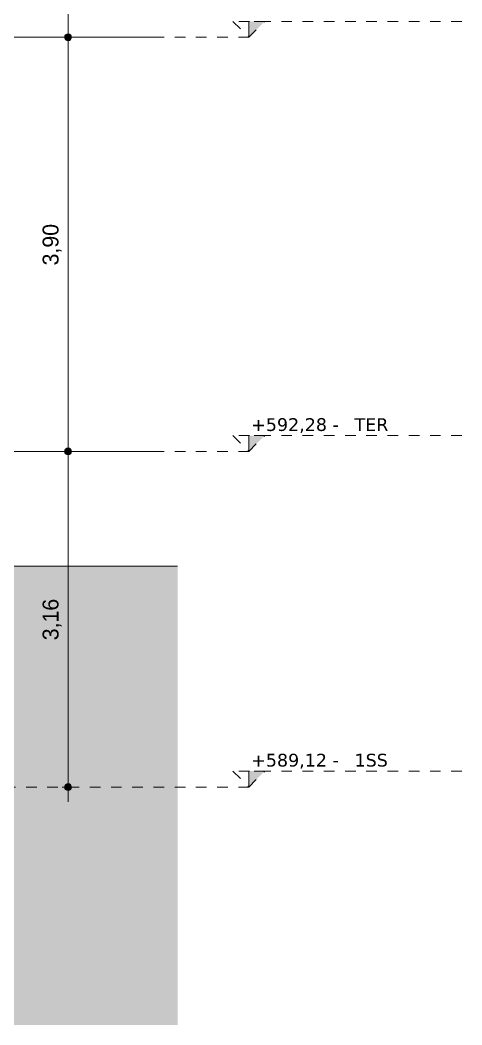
# Model space of a CAD drawing. Header units: metres. Extents: x -96 to 123, y 1 to 648.
# Drawn here: x 0.39 to 4.55, y 586.88 to 596.34 of the extents above; entities that cross this region are included whole.
import ezdxf

# ---------------------------------------------------------------- set-up
doc = ezdxf.new("R2010")
doc.units = ezdxf.units.M
doc.linetypes.add('_Tracejado longo', pattern=[0.014288, 0.009525, -0.004763])
for name, color, linetype, lineweight in [('A-ANNO-DIMS', 7, 'Continuous', 5), ('A-ANNO-DIMS-100', 7, 'Continuous', 5), ('A-DETL', 7, 'Continuous', 5), ('A-DETL-GENF', 7, 'Continuous', 5), ('A-FLOR-LEVL', 7, 'Continuous', 5), ('Dimensões', 7, 'Continuous', 5), ('GLEBA4_LOTE_78', 7, 'Continuous', 5)]:
    doc.layers.add(name, color=color, linetype=linetype, lineweight=lineweight)
doc.layers.add('LUC-PLA-EP-001-IMP-R00 - Sobreposição RVT_dwg', color=7, linetype='Continuous', lineweight=5, true_color=0x767676)
doc.styles.add('Century Gothic', font='GOTHIC.TTF', dxfattribs={"height": 0.15})
doc.styles.add('Verdana', font='verdana.ttf', dxfattribs={"height": 0.12})
doc.dimstyles.new('PAA_-_Cota_com_linha_-_metros', dxfattribs={"dimscale": 0.3048, "dimtxt": 0.156625, "dimasz": 0.853018, "dimexe": 0.328084, "dimexo": 0.328084, "dimgap": 0.131234, "dimtad": 1, "dimrnd": 0.01, "dimzin": 0, "dimdsep": 46, "dimtxsty": 'Century Gothic', "dimblk1": 'DOTSMALL', "dimblk2": 'DOTSMALL', "dimsah": 1, "dimcen": 0.09, "dimdle": 0.459318, "dimazin": 0, "dimtfac": 1, "dimtdec": 4, "dimtix": 1, "dimtmove": 0, "dimatfit": 3, "dimfxl": 1, "dimtvp": 1, "dimtolj": 1, "dimtzin": 0, "dimarcsym": 2})

# ---------------------------------------------------------------- blocks, each defined once
blk = doc.blocks.new('LUC-PLA-EP-001-IMP-R00 - Sobreposição RVT_dwg_PS_CRUZETA-3147893-Section 1')
at = {"layer": 'GLEBA4_LOTE_78'}
blk.add_line((1.0008, 592.28), (1.3008, 592.28), dxfattribs=at)
blk = doc.blocks.new('LUC-PLA-EP-001-IMP-R00 - Sobreposição RVT_dwg_PN-3147894-Section 1')
blk.add_blockref('LUC-PLA-EP-001-IMP-R00 - Sobreposição RVT_dwg_PS_CRUZETA-3147893-Section 1', (0, 0))
blk = doc.blocks.new('LUC-PLA-EP-001-IMP-R00 - Sobreposição RVT_dwg_PN4-3147896-Section 1')
blk.add_blockref('LUC-PLA-EP-001-IMP-R00 - Sobreposição RVT_dwg_PS_CRUZETA-3147893-Section 1', (-89.5571, 0))
blk = doc.blocks.new('LUC-PLA-EP-001-IMP-R00 - Sobreposição RVT_dwg-3147753-Section 1')
at = {"layer": 'Dimensões'}
for p, q in [((0.1996, 592.28), (1.5724, 592.28)), ((0.2029, 592.28), (1.5758, 592.28)), ((1.3214, 592.28), (1.3203, 592.28)), ((1.3268, 592.28), (1.3279, 592.28))]:
    blk.add_line(p, q, dxfattribs=at)
for name, p in [('LUC-PLA-EP-001-IMP-R00 - Sobreposição RVT_dwg_PN-3147894-Section 1', (-0.0636, 0)), ('LUC-PLA-EP-001-IMP-R00 - Sobreposição RVT_dwg_PN-3147894-Section 1', (-0.0077, 0)), ('LUC-PLA-EP-001-IMP-R00 - Sobreposição RVT_dwg_PN-3147894-Section 1', (0, 0)), ('LUC-PLA-EP-001-IMP-R00 - Sobreposição RVT_dwg_PN4-3147896-Section 1', (89.9745, 0))]:
    blk.add_blockref(name, p)
blk = doc.blocks.new('LUC-PLA-EP-001-IMP-R00 - Sobreposição RVT_dwg-V112-Section 1')
at = {"layer": 'Dimensões'}
for p, q in [((0.1996, 596.18), (1.5724, 596.18)), ((0.2029, 596.18), (1.5758, 596.18)), ((1.3214, 596.18), (1.3203, 596.18)), ((1.3268, 596.18), (1.3279, 596.18))]:
    blk.add_line(p, q, dxfattribs=at)
for name, p in [('LUC-PLA-EP-001-IMP-R00 - Sobreposição RVT_dwg_PN-3147894-Section 1', (-0.0636, 3.9)), ('LUC-PLA-EP-001-IMP-R00 - Sobreposição RVT_dwg_PN-3147894-Section 1', (-0.0077, 3.9)), ('LUC-PLA-EP-001-IMP-R00 - Sobreposição RVT_dwg_PN-3147894-Section 1', (0, 3.9)), ('LUC-PLA-EP-001-IMP-R00 - Sobreposição RVT_dwg_PN4-3147896-Section 1', (89.9745, 3.9))]:
    blk.add_blockref(name, p)
blk = doc.blocks.new('Level - Extremidade do nível - Seta preenchida-686677-Section 1')
at = {"layer": 'A-FLOR-LEVL', "linetype": '_Tracejado longo'}
blk.add_hatch(color=256, dxfattribs=at).paths.add_polyline_path([(-94.1072, 592.43), (-93.9572, 592.28), (-93.9572, 592.43)])
for p, q in [((-95.9638, 592.43), (-93.8072, 592.43)), ((-93.9572, 592.28), (-94.1072, 592.43)), ((-94.1072, 592.43), (-93.9572, 592.43)), ((-93.9572, 592.28), (-94.1072, 592.43)), ((-93.8072, 592.43), (-93.9572, 592.28)), ((-93.9572, 592.28), (-93.9572, 592.43)), ((-93.9572, 592.43), (-93.9572, 592.28))]:
    blk.add_line(p, q, dxfattribs=at)
blk = doc.blocks.new('DIMBLOCK2-Section 1')
at = {"layer": 'A-ANNO-DIMS-100', "true_color": 0x800000}
h = blk.add_hatch(color=16, dxfattribs=at)
edge = h.paths.add_edge_path()
edge.add_arc((0.8382, 599.3), 0.0325, 0, 360)
h = blk.add_hatch(color=16, dxfattribs=at)
edge = h.paths.add_edge_path()
edge.add_arc((0.8382, 596.18), 0.0325, 0, 360)
at = {"layer": 'A-ANNO-DIMS-100', "color": 16, "true_color": 0x800000}
for p, q in [((0.8382, 599.3), (0.7841, 599.3)), ((0.8382, 599.3), (0.8382, 596.18)), ((0.8382, 599.3), (0.9382, 599.3)), ((0.8382, 596.18), (0.7841, 596.18)), ((0.8382, 596.18), (0.9382, 596.18))]:
    blk.add_line(p, q, dxfattribs=at)
for centre in [(0.8382, 599.3), (0.8382, 596.18)]:
    blk.add_circle(centre, 0.0325, dxfattribs=at)
at = {"layer": 'A-ANNO-DIMS-100', "color": 0, "insert": (0.5984, 597.5419), "char_height": 0.15, "width": 0.475501, "attachment_point": 1, "rotation": 90, "line_spacing_factor": 0.984502, "style": 'Century Gothic'}
blk.add_mtext('3,12', dxfattribs=at)
blk = doc.blocks.new('_DotSmall')
at = {"color": 0, "linetype": 'ByBlock', "const_width": 0.5}
blk.add_lwpolyline([(-0.0625, 0, 1), (0.0625, 0, 1)], format="xyb", close=True, dxfattribs=at)
blk = doc.blocks.new('DIMBLOCK3-Section 1')
at = {"layer": 'A-ANNO-DIMS-100', "true_color": 0x800000}
h = blk.add_hatch(color=16, dxfattribs=at)
edge = h.paths.add_edge_path()
edge.add_arc((0.8382, 596.18), 0.0325, 0, 360)
h = blk.add_hatch(color=16, dxfattribs=at)
edge = h.paths.add_edge_path()
edge.add_arc((0.8382, 592.28), 0.0325, 0, 360)
at = {"layer": 'A-ANNO-DIMS-100', "color": 16, "true_color": 0x800000}
for p, q in [((0.8382, 596.18), (0.7841, 596.18)), ((0.8382, 596.18), (0.8382, 592.28)), ((0.8382, 596.18), (0.9382, 596.18)), ((0.8382, 592.28), (0.7841, 592.28)), ((0.8382, 592.28), (0.9382, 592.28))]:
    blk.add_line(p, q, dxfattribs=at)
for centre in [(0.8382, 596.18), (0.8382, 592.28)]:
    blk.add_circle(centre, 0.0325, dxfattribs=at)
at = {"layer": 'A-ANNO-DIMS-100', "color": 0, "insert": (0.5984, 594.0319), "char_height": 0.15, "width": 0.475501, "attachment_point": 1, "rotation": 90, "line_spacing_factor": 0.984502, "style": 'Century Gothic'}
blk.add_mtext('3,90', dxfattribs=at)
blk = doc.blocks.new('DIMBLOCK4-Section 1')
at = {"layer": 'A-ANNO-DIMS-100', "true_color": 0x800000}
h = blk.add_hatch(color=16, dxfattribs=at)
edge = h.paths.add_edge_path()
edge.add_arc((0.8382, 592.28), 0.0325, 0, 360)
h = blk.add_hatch(color=16, dxfattribs=at)
edge = h.paths.add_edge_path()
edge.add_arc((0.8382, 589.12), 0.0325, 0, 360)
at = {"layer": 'A-ANNO-DIMS-100', "color": 16, "true_color": 0x800000}
for p, q in [((0.8382, 592.28), (0.7841, 592.28)), ((0.8382, 592.28), (0.8382, 588.98)), ((0.8382, 592.28), (0.9382, 592.28)), ((0.8382, 589.12), (0.7841, 589.12)), ((0.8382, 589.12), (0.9382, 589.12))]:
    blk.add_line(p, q, dxfattribs=at)
for centre in [(0.8382, 592.28), (0.8382, 589.12)]:
    blk.add_circle(centre, 0.0325, dxfattribs=at)
at = {"layer": 'A-ANNO-DIMS-100', "color": 0, "insert": (0.5984, 590.5019), "char_height": 0.15, "width": 0.475501, "attachment_point": 1, "rotation": 90, "line_spacing_factor": 0.984502, "style": 'Century Gothic'}
blk.add_mtext('3,16', dxfattribs=at)

msp = doc.modelspace()

# ---------------------------------------------------------------- hatches: boundary and pattern name
at = {"layer": 'A-DETL-GENF', "true_color": 0x804040}
h = msp.add_hatch(dxfattribs=at)
h.set_pattern_fill('FP_7', color=17, style=0, pattern_type=2)
h.set_pattern_definition([(0, (-45.767, 618.222), (0.635, 0.635), [0.635, -0.635]), (0, (-45.767, 618.46), (0.635, 0.635), [0.635, -0.635]), (0, (-45.767, 618.699), (0.635, 0.635), [0.635, -0.635]), (90, (-45.688, 618.778), (-0.635, 0.635), [0.635, -0.635]), (90, (-45.45, 618.778), (-0.635, 0.635), [0.635, -0.635]), (90, (-45.212, 618.778), (-0.635, 0.635), [0.635, -0.635])])
h.paths.add_polyline_path([(1.8687, 586.88), (1.8687, 591.2), (-5.0357, 591.2), (-5.0357, 592.16), (-12.3641, 592.16), (-12.3641, 589), (-68.1351, 589), (-68.1351, 588.6743), (-73.7303, 589), (-90.0313, 589), (-90.0313, 592.28), (-91.1313, 592.28), (-91.1313, 586.88), (-3.2016, 586.88)])

# ---------------------------------------------------------------- linework, layer by layer
at = {"layer": 'A-DETL', "lineweight": 20}
msp.add_line((1.8687, 591.2), (-5.0357, 591.2), dxfattribs=at)
at = {"layer": 'A-FLOR-LEVL', "linetype": '_Tracejado longo'}
for p, q in [((-93.9572, 596.18), (2.5402, 596.18)), ((-93.9572, 592.28), (2.5402, 592.28)), ((-93.9572, 589.12), (2.5402, 589.12))]:
    msp.add_line(p, q, dxfattribs=at)

# ---------------------------------------------------------------- block references
at = {"layer": 'A-FLOR-LEVL', "linetype": '_Tracejado longo', "extrusion": (0, 0, -1)}
for p in [(91.417, 3.9), (91.417, 0), (91.417, -3.16)]:
    msp.add_blockref('Level - Extremidade do nível - Seta preenchida-686677-Section 1', p, dxfattribs=at)
at = {"layer": 'LUC-PLA-EP-001-IMP-R00 - Sobreposição RVT_dwg', "color": 7}
for name in ['LUC-PLA-EP-001-IMP-R00 - Sobreposição RVT_dwg-V112-Section 1', 'LUC-PLA-EP-001-IMP-R00 - Sobreposição RVT_dwg-3147753-Section 1']:
    msp.add_blockref(name, (0, 0), dxfattribs=at)

# ---------------------------------------------------------------- texts
at = {"layer": 'A-FLOR-LEVL', "linetype": '_Tracejado longo', "char_height": 0.12, "attachment_point": 1, "style": 'Verdana'}
for s, insert, width in [('+592,28 -', (2.5625, 592.5929), 0.986076), ('TER', (3.5356, 592.5929), 0.376793), ('+589,12 -', (2.5625, 589.4329), 0.986076), ('1SS', (3.5356, 589.4329), 0.376793)]:
    msp.add_mtext(s, dxfattribs=dict(at, insert=insert, width=width))

# ---------------------------------------------------------------- dimensions: what is measured, and where the dimension line sits
at = {"layer": 'A-ANNO-DIMS', "color": 16, "true_color": 0x800000}
for base, p1, p2, override, picture, middle in [((0.8382, 596.18), (0.8841, 599.3), (0.8841, 596.18), {"dimpost": '<>', "dimfxl": 3.12}, 'DIMBLOCK2-Section 1', (0.7194, 597.74)), ((0.8382, 592.28), (0.8841, 596.18), (0.8841, 592.28), {"dimpost": '<>', "dimfxl": 3.9}, 'DIMBLOCK3-Section 1', (0.7194, 594.23)), ((0.8382, 589.12), (0.8841, 592.28), (0.8841, 589.12), {"dimpost": '<>', "dimfxl": 3.16}, 'DIMBLOCK4-Section 1', (0.7194, 590.7))]:
    dim = msp.add_linear_dim(base=base, p1=p1, p2=p2, angle=90, dimstyle='PAA_-_Cota_com_linha_-_metros', override=override, dxfattribs=at)
    dim.commit()
    dim.dimension.update_dxf_attribs({"geometry": picture, "text_midpoint": middle})

doc.saveas('drawing.dxf')
